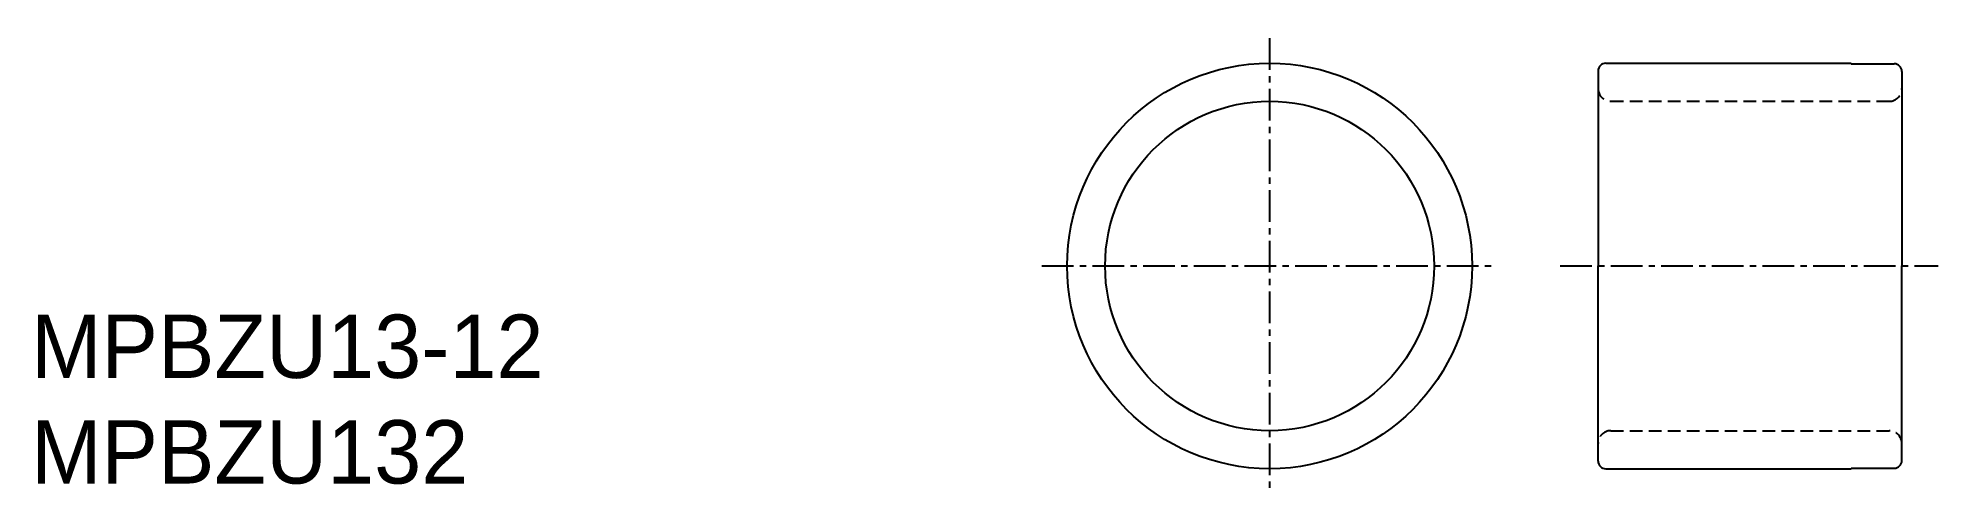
# Model space of a CAD drawing. Extents: x 10.3 to 85.4, y 9.6 to 27.6.
import ezdxf

# ---------------------------------------------------------------- set-up
doc = ezdxf.new("R2010")
doc.units = 0
doc.linetypes.add('CENTER', pattern=[2, 1.25, -0.25, 0.25, -0.25])
doc.linetypes.add('DASHED', pattern=[0.75, 0.5, -0.25])
doc.layers.get('0').update_dxf_attribs({"linetype": 'CONTINUOUS'})
doc.layers.add('CENTER', color=1, linetype='CENTER')

msp = doc.modelspace()

# ---------------------------------------------------------------- linework, layer by layer
at = {"color": 7, "linetype": 'CONTINUOUS'}
for p, q in [((71.921, 26.285), (71.921, 18.585)), ((71.921, 26.285), (71.921, 25.585)), ((72.221, 26.585), (81.921, 26.585)), ((81.921, 26.585), (81.921, 26.565)), ((81.921, 26.565), (83.621, 26.565)), ((83.921, 26.265), (83.921, 18.585)), ((83.921, 26.245), (83.921, 25.585)), ((71.921, 10.885), (71.921, 18.585)), ((83.921, 10.905), (83.921, 18.585)), ((71.921, 10.885), (71.921, 11.585)), ((83.921, 10.925), (83.921, 11.585)), ((72.221, 10.585), (81.921, 10.585)), ((81.921, 10.605), (83.621, 10.605)), ((81.921, 10.585), (81.921, 10.605))]:
    msp.add_line(p, q, dxfattribs=at)
at = {"color": 3, "linetype": 'DASHED'}
for p, q in [((72.421, 25.085), (83.421, 25.085)), ((72.421, 12.085), (83.421, 12.085))]:
    msp.add_line(p, q, dxfattribs=at)
at = {"color": 7, "linetype": 'CONTINUOUS'}
for radius in [8, 6.5]:
    msp.add_circle((58.941, 18.585), radius, dxfattribs=at)
for centre, start, end in [((72.221, 26.285), 90, 180), ((83.621, 26.265), 0, 90), ((72.221, 10.885), 180, 270), ((83.621, 10.905), 270, 0)]:
    msp.add_arc(centre, 0.3, start, end, dxfattribs=at)
at = {"color": 3, "linetype": 'DASHED'}
for centre, start, end in [((72.421, 25.585), 180, 270), ((83.421, 25.585), 270, 0), ((72.421, 11.585), 90, 180), ((83.421, 11.585), 0, 90)]:
    msp.add_arc(centre, 0.5, start, end, dxfattribs=at)
at = {"layer": 'CENTER', "color": 1, "linetype": 'CENTER'}
for p, q in [((58.941, 27.58), (58.941, 9.589)), ((49.946, 18.585), (67.937, 18.585)), ((70.418, 18.585), (85.351, 18.585))]:
    msp.add_line(p, q, dxfattribs=at)

# ---------------------------------------------------------------- texts
at = {"color": 7, "linetype": 'CONTINUOUS'}
for s, p in [('MPBZU13-12', (10, 14.167)), ('MPBZU132', (10, 10))]:
    msp.add_text(s, height=2.5, dxfattribs=at).set_placement(p)

doc.saveas('drawing.dxf')
